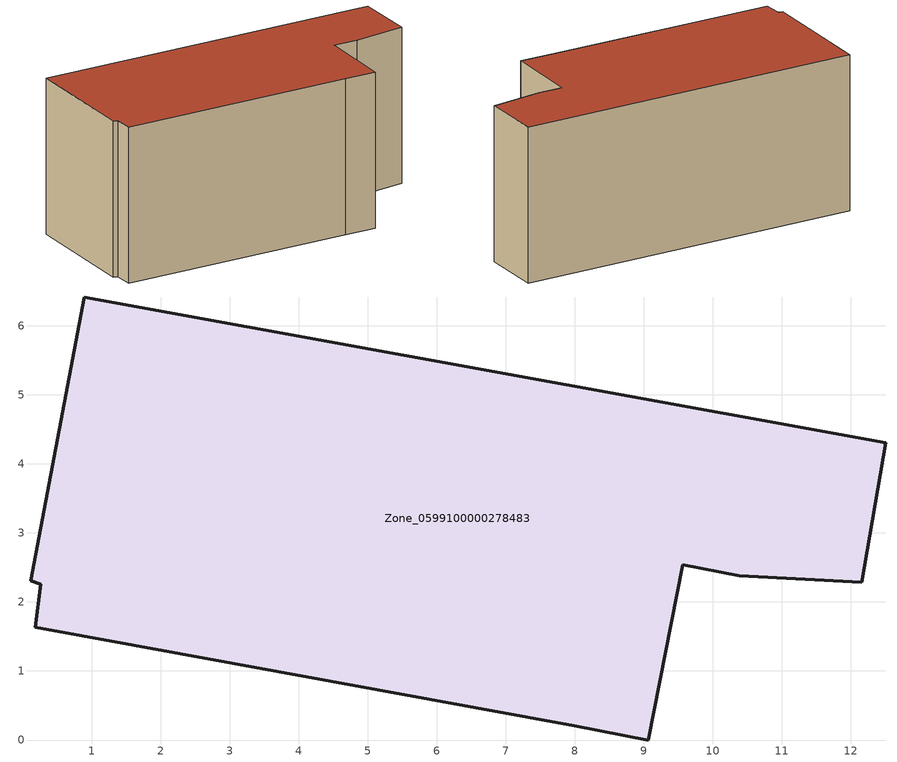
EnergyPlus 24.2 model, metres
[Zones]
Zone_0599100000278483
 floor ground (C_G): 12.5,4.31 12.15,2.29 10.38,2.38 9.56,2.54 9.06,0 7.99,0.21 0.18,1.63 0.26,2.26 0.12,2.31 0.89,6.42 z0
 wall outside (C_F): 12.5,4.31 0.89,6.42 0.12,2.31 0.26,2.26 0.18,1.63 7.99,0.21 9.06,0 9.56,2.54 10.38,2.38 12.15,2.29 12.5,4.31 z0:5.32
 roof outside (C_R): 12.15,2.29 12.5,4.31 0.89,6.42 0.12,2.31 0.26,2.26 0.18,1.63 7.99,0.21 9.06,0 9.56,2.54 10.38,2.38 z5.32
[BUILDING]
Pand.0599100000278483: North Axis=0; Terrain=City; Loads Convergence Tolerance Value=0.04; Temperature Convergence Tolerance Value=0.4; Solar Distribution=FullExterior; Maximum Number of Warmup Days=25; Minimum Number of Warmup Days=1
[Site:Location]
Rotterdam.The.Hague.AP_ZH_NLD Design_Conditions: Latitude=51.96; Longitude=4.45; Time Zone=1; Elevation=-4.5
[SITE:GROUNDTEMPERATURE:BUILDINGSURFACE]
18, 18, 18, 18, 18, 18, 18, 18, 18, 18, 18, 18
[MATERIAL] Thermal Absorptance=0.9; Solar Absorptance=0.7; Visible Absorptance=0.7
Name | Roughness | Thickness | Conductivity | Density | Specific Heat
G.TC.1946 | MediumSmooth | 0.15 | 1 | 540 | 1210
F.TC.1946 | Rough | 0.3 | 0.857143 | 1920 | 840
R.TC.1946 | MediumRough | 0.2 | 0.909091 | 1500 | 1000
[CONSTRUCTION]
C_G: G.TC.1946
C_F: F.TC.1946
C_R: R.TC.1946
[ZONE]
Zone_0599100000278483: Type=1; Multiplier=1; Ceiling Height=Autocalculate; Volume=Autocalculate; Floor Area=autocalculate; Part of Total Floor Area=Yes
[ZONEINFILTRATION:DESIGNFLOWRATE]
Infil_Zone_0599100000278483: Zone or ZoneList or Space or SpaceList=Zone_0599100000278483; Schedule=AlwaysOn; Design Flow Rate Calculation Method=Flow/Area; Flow Rate per Floor Area=0.003; Constant Term Coefficient=1; Temperature Term Coefficient=0; Velocity Term Coefficient=0; Velocity Squared Term Coefficient=0
[HVACTEMPLATE:ZONE:IDEALLOADSAIRSYSTEM]
Zone_0599100000278483: Maximum Heating Supply Air Temperature=50; Minimum Cooling Supply Air Temperature=13; Maximum Heating Supply Air Humidity Ratio=0.0156; Minimum Cooling Supply Air Humidity Ratio=0.0077; Heating Limit=NoLimit; Cooling Limit=NoLimit; Dehumidification Control Type=ConstantSensibleHeatRatio; Cooling Sensible Heat Ratio=0.7; Dehumidification Setpoint=60; Humidification Control Type=None; Humidification Setpoint=30; Outdoor Air Method=None; Outdoor Air Flow Rate per Person=0.00944; Outdoor Air Flow Rate per Zone Floor Area=0; Outdoor Air Flow Rate per Zone=0; Demand Controlled Ventilation Type=None; Outdoor Air Economizer Type=NoEconomizer; Heat Recovery Type=None; Sensible Heat Recovery Effectiveness=0.7; Latent Heat Recovery Effectiveness=0.65
[ZONECONTROL:THERMOSTAT]
ThermostatControl_Zone_0599100000278483: Zone or ZoneList=Zone_0599100000278483; Control Type Schedule=DualSetpointControlType; Control 1=Thermostat_Zone_0599100000278483; Temperature Difference Between Cutout And Setpoint=0
[THERMOSTATSETPOINT:DUALSETPOINT]
Thermostat_Zone_0599100000278483: Heating Setpoint Temperature Schedule=HeatingSetpoint_Zone_0599100000278483; Cooling Setpoint Temperature Schedule=CoolingSetpoint_Zone_0599100000278483
[SCHEDULE:COMPACT]
HeatingSetpoint_Zone_0599100000278483: Through: 12/31, For: AllDays, Until: 24:00, 21
CoolingSetpoint_Zone_0599100000278483: Through: 12/31, For: AllDays, Until: 24:00, 24
DualSetpointControlType: Through: 12/31, For: AllDays, Until: 24:00, 4
AlwaysOn: Through: 12/31, For: AllDays, Until: 24:00, 1
